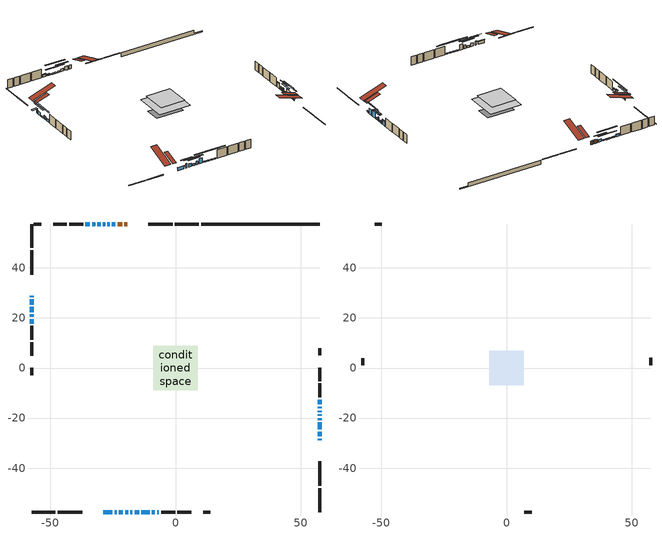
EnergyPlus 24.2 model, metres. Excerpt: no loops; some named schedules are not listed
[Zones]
conditioned space
 floor outside (Floor1 construction): -3.67,-3.67 -3.67,3.67 3.67,3.67 3.67,-3.67 z1.23
 floor adiabatic (AdiabaticFloorConstruction): -8.87,-8.87 -8.87,8.87 8.87,8.87 8.87,-8.87 z3.67
 floor foundation (Slab1 construction): -7.67,-4.14 -7.67,4.14 7.67,4.14 7.67,-4.14 z-1
 wall outside (RimJoist1 construction): 9.32,57.49 -0.24,57.49 / -57.49,-57.49 -47.93,-57.49 / -57.49,57.49 -57.49,47.93 / 57.49,-57.49 57.49,-47.93 z1.23:1.53
 wall outside (RimJoist2 construction): -1.17,57.49 -10.85,57.49 / -47.01,-57.49 -37.32,-57.49 / -57.49,47.01 -57.49,37.32 / 57.49,-47.01 57.49,-37.32 z1.23:1.53
 wall outside (AdiabaticWallConstruction 1): -19.27,57.49 -20.38,57.49 / -21.31,57.49 -23.13,57.49 z1.23:3.26
 wall outside (AdiabaticWallConstruction): 57.49,-28.9 57.49,-28.24 z1.23:2.09; -28.9,-57.49 -25.24,-57.49 z1.23:2.75; -57.49,28.9 -57.49,28.29 / 57.49,-19.14 57.49,-18.53 z1.23:3.57; 57.49,-27.31 57.49,-25.48 z1.23:4.33; 57.49,-24.55 57.49,-21.76 z1.23:4.48; 57.49,-20.83 57.49,-20.07 / -20.12,-57.49 -18.9,-57.49 / -34.19,57.49 -35.97,57.49 z1.23:2.4; 57.49,-17.6 57.49,-16.99 z1.23:2.12; 57.49,-16.06 57.49,-15.45 / -57.49,19.55 -57.49,17.72 z1.23:2.55; -24.06,57.49 -25.38,57.49 z1.23:2.65; -26.3,57.49 -27.22,57.49 z1.23:1.89; -57.49,27.36 -57.49,25.33 / -17.97,-57.49 -17.26,-57.49 z1.23:3.11; -24.31,-57.49 -23.5,-57.49 z1.23:3.67; -22.57,-57.49 -21.05,-57.49 z1.23:3.14; -16.33,-57.49 -14.55,-57.49 z1.23:4.2; -28.15,57.49 -28.97,57.49 / -57.49,24.4 -57.49,22.32 / -13.63,-57.49 -10.32,-57.49 / -9.39,-57.49 -8.27,-57.49 / -7.35,-57.49 -6.63,-57.49 / -29.89,57.49 -31.21,57.49 / -32.14,57.49 -33.26,57.49 z1.23:1.84; 57.49,-14.52 57.49,-12.64 z1.23:3.92; -57.49,21.39 -57.49,20.47 z1.23:3.06
 wall outside (Wall1 construction): -36.89,57.49 -42.44,57.49 / -5.71,-57.49 -0.16,-57.49 / -57.49,16.79 -57.49,11.25 / 57.49,-11.71 57.49,-6.17 z1.23:6.11
 wall outside (Wall2 construction): -43.37,57.49 -48.8,57.49 / 0.77,-57.49 6.2,-57.49 / -57.49,10.32 -57.49,4.88 / 57.49,-5.24 57.49,0.19 z1.23:6.11
 wall outside (Wall4 construction): -53.61,57.49 -56.56,57.49 / 11.01,-57.49 13.96,-57.49 / -57.49,0.07 -57.49,-2.88 / 57.49,5 57.49,7.96 z1.23:6.11
 wall foundation (FoundationWall1 construction): 10.25,57.49,-1 10.25,57.49,1.23 52.77,57.49,1.23 52.77,57.49,-0.59 57.49,57.49,-0.59 57.49,57.49,-1
 window (WindowConstruction): 57.49,-28.9 57.49,-28.24 z1.23:2.09
 window (WindowConstruction 8): -28.9,-57.49 -25.24,-57.49 z1.23:2.75
 window (WindowConstruction 22): -57.49,28.9 -57.49,28.29 z1.23:3.57
 window (WindowConstruction 9): 57.49,-27.31 57.49,-25.48 z1.23:4.33
 window (WindowConstruction 10): 57.49,-24.55 57.49,-21.76 z1.23:4.48
 window (WindowConstruction 11): 57.49,-20.83 57.49,-20.07 z1.23:2.4
 window (WindowConstruction 12): 57.49,-19.14 57.49,-18.53 z1.23:3.57
 window (WindowConstruction 13): 57.49,-17.6 57.49,-16.99 z1.23:2.12
 window (WindowConstruction 1): 57.49,-16.06 57.49,-15.45 z1.23:2.55
 window (WindowConstruction 14): -24.06,57.49 -25.38,57.49 z1.23:2.65
 window (WindowConstruction 15): -26.31,57.49 -27.22,57.49 z1.23:1.89
 window (WindowConstruction 16): -57.49,27.36 -57.49,25.33 z1.23:3.11
 window (WindowConstruction 17): -24.31,-57.49 -23.5,-57.49 z1.23:3.67
 window (WindowConstruction 18): -22.57,-57.49 -21.05,-57.49 z1.23:3.14
 window (WindowConstruction 19): -20.12,-57.49 -18.9,-57.49 z1.23:2.4
 window (WindowConstruction 20): -17.97,-57.49 -17.26,-57.49 z1.23:3.11
 window (WindowConstruction 21): -16.33,-57.49 -14.55,-57.49 z1.23:4.2
 window (WindowConstruction 23): -28.15,57.49 -28.96,57.49 z1.23:1.84
 window (WindowConstruction 2): 57.49,-14.52 57.49,-12.64 z1.23:3.92
 window (WindowConstruction 24): -57.49,24.4 -57.49,22.32 z1.23:1.84
 window (WindowConstruction 25): -13.63,-57.49 -10.32,-57.49 z1.23:1.84
 window (WindowConstruction 26): -9.39,-57.49 -8.27,-57.49 z1.23:1.84
 window (WindowConstruction 27): -7.34,-57.49 -6.63,-57.49 z1.23:1.84
 window (WindowConstruction 3): -29.89,57.49 -31.21,57.49 z1.23:1.84
 window (WindowConstruction 4): -32.14,57.49 -33.26,57.49 z1.23:1.84
 window (WindowConstruction 5): -34.19,57.49 -35.97,57.49 z1.23:2.4
 window (WindowConstruction 6): -57.49,21.39 -57.49,20.48 z1.23:3.06
 window (WindowConstruction 7): -57.49,19.55 -57.49,17.72 z1.23:2.55
 door (Door): -19.27,57.49 -20.38,57.49 z1.23:3.26
 door (Door 1): -21.31,57.49 -23.13,57.49 z1.23:3.26
 ceiling adiabatic (AdiabaticFloorConstruction): 8.87,-8.87 8.87,8.87 -8.87,8.87 -8.87,-8.87 z3.67
 roof outside (Roof2 construction): -18.34,57.49,6.11 -18.34,49.59,8.74 -16.26,49.59,8.74 -16.26,57.49,6.11; -29.83,-57.49,6.11 -29.83,-49.59,8.74 -31.91,-49.59,8.74 -31.91,-57.49,6.11; -57.49,29.83,6.11 -49.59,29.83,8.74 -49.59,31.91,8.74 -57.49,31.91,6.11; 57.49,-29.83,6.11 49.59,-29.83,8.74 49.59,-31.91,8.74 57.49,-31.91,6.11
attic - vented
 floor to conditioned space (Floor2 construction Reversed): -6.91,-6.91 -6.91,6.91 6.91,6.91 6.91,-6.91 z6.11
 wall outside (Wall3 construction): -49.73,57.49 -52.68,57.49 / 7.13,-57.49 10.08,-57.49 / -57.49,3.95 -57.49,1 / 57.49,1.12 57.49,4.07 z1.23:6.11
 roof outside (Roof1 construction): -15.33,57.49,6.11 -15.33,44.03,10.6 -11.78,44.03,10.6 -11.78,57.49,6.11; -32.84,-57.49,6.11 -32.84,-44.03,10.6 -36.39,-44.03,10.6 -36.39,-57.49,6.11; -57.49,32.84,6.11 -44.03,32.84,10.6 -44.03,36.39,10.6 -57.49,36.39,6.11; 57.49,-32.84,6.11 44.03,-32.84,10.6 44.03,-36.39,10.6 57.49,-36.39,6.11
shading: 57.49,-28.04 57.49,-29.1 57.9,-29.1 57.9,-28.04 z2.29; -25.04,-57.49 -29.1,-57.49 -29.1,-57.9 -25.04,-57.9 z2.96; -57.49,27.99 -57.49,29.2 -60.54,29.2 -60.54,27.99 z3.87; 57.49,-22.54 57.49,-30.25 57.9,-30.25 57.9,-22.54 z7.27; 57.49,-18.82 57.49,-27.49 57.9,-27.49 57.9,-18.82 z7.42; 57.49,-17.13 57.49,-23.77 57.9,-23.77 57.9,-17.13 z5.34; 57.49,-15.59 57.49,-22.08 57.9,-22.08 57.9,-15.59 z6.51; 57.49,-16.79 57.49,-17.8 57.9,-17.8 57.9,-16.79 z2.32; 57.49,-15.25 57.49,-16.26 57.9,-16.26 57.9,-15.25 z2.75; -28.32,57.49 -21.12,57.49 -21.12,57.9 -28.32,57.9 z5.59; -30.16,57.49 -23.36,57.49 -23.36,57.9 -30.16,57.9 z4.83; -57.49,22.39 -57.49,30.3 -57.9,30.3 -57.9,22.39 z6.05; -20.56,-57.49 -27.26,-57.49 -27.26,-57.9 -20.56,-57.9 z6.61; -18.11,-57.49 -25.51,-57.49 -25.51,-57.9 -18.11,-57.9 z6.08; -15.96,-57.49 -23.06,-57.49 -23.06,-57.9 -15.96,-57.9 z5.34; -14.32,-57.49 -20.91,-57.49 -20.91,-57.9 -14.32,-57.9 z6.05; -11.61,-57.49 -19.27,-57.49 -19.27,-57.9 -11.61,-57.9 z7.14; -34.43,57.49 -22.68,57.49 -22.68,57.9 -34.43,57.9 z7.31; 57.49,-12.44 57.49,-14.72 57.9,-14.72 57.9,-12.44 z4.12; -57.49,16.85 -57.49,29.87 -57.9,29.87 -57.9,16.85 z7.31; -4.85,-57.49 -19.1,-57.49 -19.1,-57.9 -4.85,-57.9 z7.31; -2.8,-57.49 -14.86,-57.49 -14.86,-57.9 -2.8,-57.9 z7.31; -1.16,-57.49 -12.82,-57.49 -12.82,-57.9 -1.16,-57.9 z7.31; -34.15,57.49 -26.95,57.49 -26.95,57.9 -34.15,57.9 z4.78; -33.46,57.49 -31.94,57.49 -31.94,57.9 -33.46,57.9 z2.04; -36.17,57.49 -33.99,57.49 -33.99,57.9 -36.17,57.9 z2.6; -57.49,20.27 -57.49,21.59 -57.9,21.59 -57.9,20.27 z3.26; -57.49,17.52 -57.49,19.75 -57.9,19.75 -57.9,17.52 z2.75
[Building]
Building 1: Terrain=Suburbs
[Site:Location]
Montreal Intl AP_QC: Latitude {deg}=45.47; Longitude {deg}=-73.74; Time Zone {hr}=-5; Elevation {m}=36; Keep Site Location Information=Yes
[Site:GroundTemperature:Shallow]
2.07863, -0.316383, -0.508184, 0.628371, 5.19101, 9.73239, 13.6695, 16.1636, 16.3755, 14.347, 10.5102, 6.10817
[Site:WaterMainsTemperature]
Calculation Method=Schedule; Temperature Schedule=mains temperature schedule
[Material] Roughness=Rough; Thermal Absorptance=0.9
Name | Thickness {m} | Conductivity {W/m-K} | Density {kg/m3} | Specific Heat {J/kg-K} | Solar Absorptance | Visible Absorptance
asphalt or fiberglass shingles | 0.00635 | 0.162714 | 1121.4 | 1465.45 | 0.4 | 0.4
ceiling loosefill ins | 0.254 | 0.0480833 | 16.02 | 1046.75 | 0.7 | 0.7
ceiling stud and cavity | 0.1397 | 0.0851257 | 65.682 | 1177.47 | 0.7 | 0.7
concrete 4.0 in. | 0.1016 | 1.803125 | 2242.8 | 837.4 | 0.7 | 0.7
concrete 8.0 in. | 0.2032 | 1.803125 | 2242.8 | 837.4 | 0.7 | 0.7
door material | 0.04445 | 0.188738 | 512.64 | 1214.23 | 0.7 | 0.7
door material 1 | 0.04445 | 0.053851 | 512.64 | 1214.23 | 0.7 | 0.7
exterior vertical ins | 0.041904 | 0.029427 | 32.04 | 1214.23 | 0.7 | 0.7
floor covering | 0.0127 | 0.0433444 | 54.468 | 1339.84 | 0.6 | 0.6
floor rigid ins; roof rigid ins | 0.103632 | 0.029427 | 32.04 | 1214.23 | 0.7 | 0.7
floor rigid ins 1; wall rigid ins 1 | 0.512978 | 0.029427 | 32.04 | 1214.23 | 0.7 | 0.7
floor stud and cavity | 0.1397 | 0.160538 | 92.3553 | 1139.71 | 0.7 | 0.7
floor stud and cavity 1 | 0.1397 | 1.75129 | 37.0049 | 1207.88 | 0.7 | 0.7
furniture material conditioned space 1 | 0.1524 | 0.115458 | 640.8 | 1214.23 | 0.6 | 0.6
gypsum board | 0.0127 | 0.160291 | 801 | 837.4 | 0.6 | 0.6
gypsum board 1 | 0.0127 | 0.160291 | 801 | 837.4 | 0.7 | 0.7
osb sheathing 0.5 in. | 0.0127 | 0.115458 | 512.64 | 1214.23 | 0.7 | 0.7
osb sheathing 0.75 in. | 0.01905 | 0.115458 | 512.64 | 1214.23 | 0.7 | 0.7
osb sheathing 2.0 in. | 0.0508 | 0.115458 | 512.64 | 1214.23 | 0.7 | 0.7
rim joist rigid ins; wall rigid ins | 0.051816 | 0.029427 | 32.04 | 1214.23 | 0.7 | 0.7
rim joist stud and cavity | 0.0508 | 0.0451784 | 125.044 | 1163.47 | 0.6 | 0.6
rim joist stud and cavity 1 | 0.0508 | 0.0327253 | 125.044 | 1163.47 | 0.6 | 0.6
roof stud and cavity | 0.2032 | 0.0977317 | 78.34581 | 1123.46 | 0.7 | 0.7
wall stud and cavity | 0.1397 | 0.117539 | 139.0536 | 1170.24 | 0.7 | 0.7
wall stud and cavity 1 | 0.1397 | 0.120393 | 139.0536 | 1170.24 | 0.7 | 0.7
wall stud and cavity 2 | 0.0889 | 6.9971 | 50.32683 | 1063.81 | 0.6 | 0.6
wall stud and cavity 3 | 0.1397 | 0.171016 | 139.0536 | 1170.24 | 0.7 | 0.7
wall stud and cavity 4 | 0.0889 | 0.380278 | 52.3479 | 1209.89 | 0.7 | 0.7
wall stud and cavity 5 | 0.0889 | 0.391764 | 83.0341 | 1211.67 | 0.7 | 0.7
wood siding | 0.0254 | 0.102417 | 544.68 | 1172.36 | 0.4 | 0.4
wood siding 1 | 0.00254 | 0.102417 | 544.68 | 1172.36 | 0.4 | 0.4
wood siding 2; wood siding 3; wood siding 4 | 0.0254 | 0.102417 | 544.68 | 1172.36 | 0.7 | 0.7
[WindowMaterial:SimpleGlazingSystem]
Name | U-Factor {W/m2-K} | Solar Heat Gain Coefficient
WindowMaterial | 2.975272 | 0.61
WindowMaterial 1 | 2.96562 | 0.62
WindowMaterial 10 | 2.86625 | 0.69
WindowMaterial 11 | 2.96732 | 0.55
WindowMaterial 12 | 2.95256 | 0.64
WindowMaterial 13 | 2.99742 | 0.5
WindowMaterial 14 | 2.9236 | 0.62
WindowMaterial 15 | 2.88272 | 0.7
WindowMaterial 16 | 2.9236 | 0.67
WindowMaterial 17 | 2.95256 | 0.58
WindowMaterial 18 | 2.9378 | 0.6
WindowMaterial 19 | 2.95937 | 0.57
WindowMaterial 2 | 2.88499 | 0.67
WindowMaterial 20 | 2.88386 | 0.67
WindowMaterial 21 | 3.90022 | 0.68
WindowMaterial 22 | 3.000823 | 0.5
WindowMaterial 23 | 2.97414 | 0.55
WindowMaterial 24 | 2.97868 | 0.54
WindowMaterial 25 | 3.006501 | 0.48
WindowMaterial 3 | 2.983789 | 0.53
WindowMaterial 4 | 2.989467 | 0.52
WindowMaterial 5 | 2.921331 | 0.62
WindowMaterial 6 | 2.992306 | 0.6
WindowMaterial 7 | 2.91338 | 0.63
WindowMaterial 8 | 2.927009 | 0.66
WindowMaterial 9 | 3.94451 | 0.7
[Construction]
AdiabaticFloorConstruction: floor stud and cavity 1, floor rigid ins 1, osb sheathing 0.75 in., floor covering
AdiabaticWallConstruction: wood siding 3, wall rigid ins 1, wall stud and cavity 4, gypsum board
AdiabaticWallConstruction 1: wood siding 4, wall rigid ins 1, wall stud and cavity 4, gypsum board
Door: door material
Door 1: door material 1
Floor1 construction: floor stud and cavity, floor rigid ins, osb sheathing 0.75 in., floor covering
Floor2 construction Reversed: gypsum board, ceiling stud and cavity, ceiling loosefill ins
FoundationWall1 construction: concrete 8.0 in., gypsum board 1
furniture construction conditioned space 1: furniture material conditioned space 1
PartitionWallConstruction: gypsum board, wall stud and cavity 5, gypsum board
RimJoist1 construction: wood siding 2, osb sheathing 2.0 in., rim joist stud and cavity
RimJoist2 construction: wood siding 2, rim joist rigid ins, osb sheathing 2.0 in., rim joist stud and cavity 1
Roof1 construction: asphalt or fiberglass shingles
Roof2 construction: asphalt or fiberglass shingles, roof rigid ins, osb sheathing 0.75 in., roof stud and cavity, gypsum board
Slab1 construction: concrete 4.0 in.
Wall1 construction: wood siding, wall rigid ins, osb sheathing 0.5 in., wall stud and cavity, gypsum board
Wall2 construction: wood siding, wall rigid ins, osb sheathing 0.5 in., wall stud and cavity 1, gypsum board
Wall3 construction: wood siding 1, wall stud and cavity 2
Wall4 construction: wood siding, wall rigid ins, osb sheathing 0.5 in., wall stud and cavity 3, gypsum board
WindowConstruction: WindowMaterial
WindowConstruction 1: WindowMaterial 1
WindowConstruction 10: WindowMaterial 10
WindowConstruction 11: WindowMaterial 11
WindowConstruction 12: WindowMaterial 12
WindowConstruction 13: WindowMaterial 13
WindowConstruction 14: WindowMaterial 14
WindowConstruction 15; WindowConstruction 26; WindowConstruction 4: WindowMaterial 4
WindowConstruction 16: WindowMaterial 15
WindowConstruction 17: WindowMaterial 16
WindowConstruction 18: WindowMaterial 17
WindowConstruction 19: WindowMaterial 18
WindowConstruction 2: WindowMaterial 2
WindowConstruction 20: WindowMaterial 19
WindowConstruction 21: WindowMaterial 20
WindowConstruction 22: WindowMaterial 21
WindowConstruction 23: WindowMaterial 22
WindowConstruction 24: WindowMaterial 23
WindowConstruction 25: WindowMaterial 24
WindowConstruction 27: WindowMaterial 25
WindowConstruction 3: WindowMaterial 3
WindowConstruction 5: WindowMaterial 5
WindowConstruction 6: WindowMaterial 6
WindowConstruction 7: WindowMaterial 7
WindowConstruction 8: WindowMaterial 8
WindowConstruction 9: WindowMaterial 9
[Zone] Multiplier=1; Part of Total Floor Area=Yes
Name | Volume {m3}
attic - vented | 139.331
conditioned space | 1295.5
[Space]
Name | Zone | Volume {m3}
attic - vented 1 | attic - vented | 139.331
conditioned space 1 | conditioned space | 1295.5
[ZoneInfiltration:EffectiveLeakageArea]
infil attic - vented 1: Zone or Space=attic - vented 1; Schedule=Always On Discrete; Effective Air Leakage Area {cm2}=7647.6; Stack Coefficient=0.000651297; Wind Coefficient=1.72429e-05
[ZoneMixing]
whole house fan mix: Zone or Space=attic - vented; Schedule=Always On Continuous; Design Flow Rate Calculation Method=Flow/Zone; Design Flow Rate {m3/s}=0; Source Zone or Space=conditioned space
[SurfaceProperty:ExposedFoundationPerimeter]
Slab1: Exposed Perimeter Calculation Method=TotalExposedPerimeter; Total Exposed Perimeter {m}=47.245
[InternalMass] Zone or ZoneList=conditioned space; Space or SpaceList=conditioned space 1
Name | Construction | Surface Area {m2}
furniture mass conditioned space 1 | furniture construction conditioned space 1 | 198.352
partition wall mass | PartitionWallConstruction | 495.88
[Lights]
interior lighting: Zone or ZoneList or Space or SpaceList=conditioned space 1; Schedule=interior lighting schedule; Design Level Calculation Method=LightingLevel; Lighting Level {W}=343.2; Return Air Fraction=0; Fraction Radiant=0.6; Fraction Visible=0.2; Fraction Replaceable=1
[People]
occupants: Zone or ZoneList or Space or SpaceList=conditioned space 1; Number of People Schedule=occupants schedule; Number of People Calculation Method=People; Number of People=3; Fraction Radiant=0.314171; Sensible Heat Fraction=0.56303; Activity Level Schedule=occupants activity schedule; Carbon Dioxide Generation Rate {m3/s-W}=0; Enable ASHRAE 55 Comfort Warnings=No; Mean Radiant Temperature Calculation Type=EnclosureAveraged
[ElectricEquipment] Zone or ZoneList or Space or SpaceList=conditioned space 1; Design Level Calculation Method=EquipmentLevel
Name | Schedule | Design Level {W} | Fraction Latent | Fraction Radiant | Fraction Lost
clothes dryer | clothes dryer schedule | 140.772 | 0.015 | 0.081 | 0.85
clothes washer | clothes washer schedule | 32.1985 | 0.03 | 0.162 | 0.7
cooking range | cooking range schedule | 215.147 | 0.08 | 0.432 | 0.2
dishwasher | dishwasher schedule | 66.8632 | 0.3 | 0.18 | 0.4
fridge | fridge schedule | 72.9452 | 0 | 0.6 | 0
mech vent bath fan 0 | mech vent bath fan 0 schedule | 50.2 | 0 | 0 | 1
mech vent bath fan 1 | mech vent bath fan 1 schedule | 50.2 | 0 | 0 | 1
mech vent bath fan 2 | mech vent bath fan 2 schedule | 50.2 | 0 | 0 | 1
mech vent house fan | mech vent house fan schedule | 0.95 | 0 | 0 | 1
mech vent house fan cfis | mech vent house fan cfis schedule | 0 | 0 | 0 | 0
mech vent range fan 0 | mech vent range fan 0 schedule | 57 | 0 | 0 | 1
misc plug loads | misc plug loads schedule | 494.7 | 0.045 | 0.513 | 0.1
whole house fan | Always On Discrete | 0 | 0 | 0 | 1
[OtherEquipment] Zone or ZoneList or Space or SpaceList=conditioned space 1; Design Level Calculation Method=EquipmentLevel
Name | Fuel Type | Schedule | Design Level {W} | Fraction Latent | Fraction Radiant | Fraction Lost
clothes dryer 1 | Electricity | clothes dryer schedule | 0 | 0.015 | 0.081 | 0.85
cooking range 1 | Electricity | cooking range schedule | 0 | 0.08 | 0.432 | 0.2
general water use latent | None | general water use schedule | 62.594 | 1 | 0 | 0
general water use sensible | None | general water use schedule | -61.6891 | 0 | 0.6 | 0
mech vent house fan latent load | None | Always On Discrete | 0 | 1 | 0 | 0
mech vent house fan sensible load | None | Always On Discrete | 0 | 0 | 0 | 0
water heater energy adjustment1; water heater energy adjustment2 | Electricity | Always On Discrete | 0.01 | 0 | 0 | 1
[ZoneInfiltration:DesignFlowRate] Zone or ZoneList or Space or SpaceList=conditioned space 1; Schedule=Always On Discrete; Design Flow Rate Calculation Method=Flow/Zone; Design Flow Rate {m3/s}=0
infil flow; natural vent flow; whole house fan flow
[Foundation:Kiva]
Foundation Kiva 1: Initial Indoor Air Temperature {C}=18; Wall Height Above Grade {m}=1.23002; Wall Depth Below Slab {m}=0.2032; Custom Block Material Name 1=exterior vertical ins; Custom Block Depth 1 {m}=2.23001; Custom Block X Position 1 {m}=0.2159; Custom Block Z Position 1 {m}=0
[Foundation:Kiva:Settings]
Soil Conductivity {W/m-K}=0.849921; Soil Density {kg/m3}=1842.3; Soil Specific Heat {J/kg-K}=418.7; Ground Solar Absorptivity=0.9; Ground Thermal Absorptivity=0.9; Ground Surface Roughness {m}=0.03; Far-Field Width {m}=40; Deep-Ground Boundary Condition=ZeroFlux; Deep-Ground Depth {m}=40; Minimum Cell Dimension {m}=0.2; Maximum Cell Growth Coefficient=3; Simulation Timestep=Timestep
[Exterior:Lights]
exterior lighting: Schedule=exterior lighting schedule; Design Level {W}=75.6
[Schedule:Constant]
Name | Hourly Value
Always On Continuous; mech vent house fan schedule; mech vent house fan cfis schedule; Always On Discrete | 1
occupants activity schedule | 117.228
fridge schedule | 0
[Schedule:Week:Daily]
interior lighting schedule Week Rule - Jan1-Jan27: interior lighting schedule day, interior lighting schedule day, interior lighting schedule day, interior lighting schedule day, interior lighting schedule day, interior lighting schedule day, interior lighting schedule day, interior lighting schedule default day, interior lighting schedule default day, interior lighting schedule default day, interior lighting schedule default day, interior lighting schedule default day
interior lighting schedule Week Rule - Jan28-Feb3: interior lighting schedule day, interior lighting schedule day, interior lighting schedule day, interior lighting schedule day, interior lighting schedule day 1, interior lighting schedule day 1, interior lighting schedule day 1, interior lighting schedule default day, interior lighting schedule default day, interior lighting schedule default day, interior lighting schedule default day, interior lighting schedule default day
interior lighting schedule Week Rule - Feb4-Feb24: interior lighting schedule day 1, interior lighting schedule day 1, interior lighting schedule day 1, interior lighting schedule day 1, interior lighting schedule day 1, interior lighting schedule day 1, interior lighting schedule day 1, interior lighting schedule default day, interior lighting schedule default day, interior lighting schedule default day, interior lighting schedule default day, interior lighting schedule default day
interior lighting schedule Week Rule - Feb25-Mar3: interior lighting schedule day 1, interior lighting schedule day 1, interior lighting schedule day 1, interior lighting schedule day 1, interior lighting schedule day 2, interior lighting schedule day 2, interior lighting schedule day 2, interior lighting schedule default day, interior lighting schedule default day, interior lighting schedule default day, interior lighting schedule default day, interior lighting schedule default day
interior lighting schedule Week Rule - Mar4-Mar31: interior lighting schedule day 2, interior lighting schedule day 2, interior lighting schedule day 2, interior lighting schedule day 2, interior lighting schedule day 2, interior lighting schedule day 2, interior lighting schedule day 2, interior lighting schedule default day, interior lighting schedule default day, interior lighting schedule default day, interior lighting schedule default day, interior lighting schedule default day
interior lighting schedule Week Rule - Apr1-Apr28: interior lighting schedule day 3, interior lighting schedule day 3, interior lighting schedule day 3, interior lighting schedule day 3, interior lighting schedule day 3, interior lighting schedule day 3, interior lighting schedule day 3, interior lighting schedule default day, interior lighting schedule default day, interior lighting schedule default day, interior lighting schedule default day, interior lighting schedule default day
interior lighting schedule Week Rule - Apr29-May5: interior lighting schedule day 3, interior lighting schedule day 3, interior lighting schedule day 4, interior lighting schedule day 4, interior lighting schedule day 4, interior lighting schedule day 4, interior lighting schedule day 4, interior lighting schedule default day, interior lighting schedule default day, interior lighting schedule default day, interior lighting schedule default day, interior lighting schedule default day
interior lighting schedule Week Rule - May6-May26: interior lighting schedule day 4, interior lighting schedule day 4, interior lighting schedule day 4, interior lighting schedule day 4, interior lighting schedule day 4, interior lighting schedule day 4, interior lighting schedule day 4, interior lighting schedule default day, interior lighting schedule default day, interior lighting schedule default day, interior lighting schedule default day, interior lighting schedule default day
interior lighting schedule Week Rule - May27-Jun2: interior lighting schedule day 4, interior lighting schedule day 4, interior lighting schedule day 4, interior lighting schedule day 4, interior lighting schedule day 4, interior lighting schedule day 5, interior lighting schedule day 5, interior lighting schedule default day, interior lighting schedule default day, interior lighting schedule default day, interior lighting schedule default day, interior lighting schedule default day
interior lighting schedule Week Rule - Jun3-Jun30: interior lighting schedule day 5, interior lighting schedule day 5, interior lighting schedule day 5, interior lighting schedule day 5, interior lighting schedule day 5, interior lighting schedule day 5, interior lighting schedule day 5, interior lighting schedule default day, interior lighting schedule default day, interior lighting schedule default day, interior lighting schedule default day, interior lighting schedule default day
interior lighting schedule Week Rule - Jul1-Jul28: interior lighting schedule day 6, interior lighting schedule day 6, interior lighting schedule day 6, interior lighting schedule day 6, interior lighting schedule day 6, interior lighting schedule day 6, interior lighting schedule day 6, interior lighting schedule default day, interior lighting schedule default day, interior lighting schedule default day, interior lighting schedule default day, interior lighting schedule default day
interior lighting schedule Week Rule - Jul29-Aug4: interior lighting schedule day 6, interior lighting schedule day 6, interior lighting schedule day 6, interior lighting schedule day 7, interior lighting schedule day 7, interior lighting schedule day 7, interior lighting schedule day 7, interior lighting schedule default day, interior lighting schedule default day, interior lighting schedule default day, interior lighting schedule default day, interior lighting schedule default day
interior lighting schedule Week Rule - Aug5-Aug25: interior lighting schedule day 7, interior lighting schedule day 7, interior lighting schedule day 7, interior lighting schedule day 7, interior lighting schedule day 7, interior lighting schedule day 7, interior lighting schedule day 7, interior lighting schedule default day, interior lighting schedule default day, interior lighting schedule default day, interior lighting schedule default day, interior lighting schedule default day
interior lighting schedule Week Rule - Aug26-Sep1: interior lighting schedule day 7, interior lighting schedule day 7, interior lighting schedule day 7, interior lighting schedule day 7, interior lighting schedule day 7, interior lighting schedule day 7, interior lighting schedule day 8, interior lighting schedule default day, interior lighting schedule default day, interior lighting schedule default day, interior lighting schedule default day, interior lighting schedule default day
interior lighting schedule Week Rule - Sep2-Sep29: interior lighting schedule day 8, interior lighting schedule day 8, interior lighting schedule day 8, interior lighting schedule day 8, interior lighting schedule day 8, interior lighting schedule day 8, interior lighting schedule day 8, interior lighting schedule default day, interior lighting schedule default day, interior lighting schedule default day, interior lighting schedule default day, interior lighting schedule default day
interior lighting schedule Week Rule - Sep30-Oct6: interior lighting schedule day 8, interior lighting schedule day 9, interior lighting schedule day 9, interior lighting schedule day 9, interior lighting schedule day 9, interior lighting schedule day 9, interior lighting schedule day 9, interior lighting schedule default day, interior lighting schedule default day, interior lighting schedule default day, interior lighting schedule default day, interior lighting schedule default day
interior lighting schedule Week Rule - Oct7-Oct27: interior lighting schedule day 9, interior lighting schedule day 9, interior lighting schedule day 9, interior lighting schedule day 9, interior lighting schedule day 9, interior lighting schedule day 9, interior lighting schedule day 9, interior lighting schedule default day, interior lighting schedule default day, interior lighting schedule default day, interior lighting schedule default day, interior lighting schedule default day
interior lighting schedule Week Rule - Oct28-Nov3: interior lighting schedule day 9, interior lighting schedule day 9, interior lighting schedule day 9, interior lighting schedule day 9, interior lighting schedule day 10, interior lighting schedule day 10, interior lighting schedule day 10, interior lighting schedule default day, interior lighting schedule default day, interior lighting schedule default day, interior lighting schedule default day, interior lighting schedule default day
interior lighting schedule Week Rule - Nov4-Nov24: interior lighting schedule day 10, interior lighting schedule day 10, interior lighting schedule day 10, interior lighting schedule day 10, interior lighting schedule day 10, interior lighting schedule day 10, interior lighting schedule day 10, interior lighting schedule default day, interior lighting schedule default day, interior lighting schedule default day, interior lighting schedule default day, interior lighting schedule default day
interior lighting schedule Week Rule - Nov25-Dec1: interior lighting schedule day 10, interior lighting schedule day 10, interior lighting schedule day 10, interior lighting schedule day 10, interior lighting schedule day 10, interior lighting schedule day 10, interior lighting schedule day 11, interior lighting schedule default day, interior lighting schedule default day, interior lighting schedule default day, interior lighting schedule default day, interior lighting schedule default day
interior lighting schedule Week Rule - Dec2-Dec31: interior lighting schedule day 11, interior lighting schedule day 11, interior lighting schedule day 11, interior lighting schedule day 11, interior lighting schedule day 11, interior lighting schedule day 11, interior lighting schedule day 11, interior lighting schedule default day, interior lighting schedule default day, interior lighting schedule default day, interior lighting schedule default day, interior lighting schedule default day
occupants schedule Week Rule - Jan1-Dec31: occupants schedule day, occupants schedule day, occupants schedule day, occupants schedule day, occupants schedule day, occupants schedule day, occupants schedule day, occupants schedule default day, occupants schedule default day, occupants schedule default day, occupants schedule default day, occupants schedule default day
clothes dryer schedule Week Rule - Jan1-Dec31: clothes dryer schedule day, clothes dryer schedule day, clothes dryer schedule day, clothes dryer schedule day, clothes dryer schedule day, clothes dryer schedule day, clothes dryer schedule day, clothes dryer schedule default day, clothes dryer schedule default day, clothes dryer schedule default day, clothes dryer schedule default day, clothes dryer schedule default day
clothes washer schedule Week Rule - Jan1-Dec31: clothes washer schedule day, clothes washer schedule day, clothes washer schedule day, clothes washer schedule day, clothes washer schedule day, clothes washer schedule day, clothes washer schedule day, clothes washer schedule default day, clothes washer schedule default day, clothes washer schedule default day, clothes washer schedule default day, clothes washer schedule default day
cooking range schedule Week Rule - Jan1-Dec31: cooking range schedule day, cooking range schedule day, cooking range schedule day, cooking range schedule day, cooking range schedule day, cooking range schedule day, cooking range schedule day, cooking range schedule default day, cooking range schedule default day, cooking range schedule default day, cooking range schedule default day, cooking range schedule default day
dishwasher schedule Week Rule - Jan1-Dec31: dishwasher schedule day, dishwasher schedule day, dishwasher schedule day, dishwasher schedule day, dishwasher schedule day, dishwasher schedule day, dishwasher schedule day, dishwasher schedule default day, dishwasher schedule default day, dishwasher schedule default day, dishwasher schedule default day, dishwasher schedule default day
mech vent bath fan 0 schedule Week Rule - Jan1-Dec31: mech vent bath fan 0 schedule day, mech vent bath fan 0 schedule day, mech vent bath fan 0 schedule day, mech vent bath fan 0 schedule day, mech vent bath fan 0 schedule day, mech vent bath fan 0 schedule day, mech vent bath fan 0 schedule day, mech vent bath fan 0 schedule default day, mech vent bath fan 0 schedule default day, mech vent bath fan 0 schedule default day, mech vent bath fan 0 schedule default day, mech vent bath fan 0 schedule default day
mech vent bath fan 1 schedule Week Rule - Jan1-Dec31: mech vent bath fan 1 schedule day, mech vent bath fan 1 schedule day, mech vent bath fan 1 schedule day, mech vent bath fan 1 schedule day, mech vent bath fan 1 schedule day, mech vent bath fan 1 schedule day, mech vent bath fan 1 schedule day, mech vent bath fan 1 schedule default day, mech vent bath fan 1 schedule default day, mech vent bath fan 1 schedule default day, mech vent bath fan 1 schedule default day, mech vent bath fan 1 schedule default day
[Schedule:Year]
interior lighting schedule: interior lighting schedule Week Rule - Jan1-Jan27, 1, 1, 1, 27, interior lighting schedule Week Rule - Jan28-Feb3, 1, 28, 2, 3, interior lighting schedule Week Rule - Feb4-Feb24, 2, 4, 2, 24, interior lighting schedule Week Rule - Feb25-Mar3, 2, 25, 3, 3, interior lighting schedule Week Rule - Mar4-Mar31, 3, 4, 3, 31, interior lighting schedule Week Rule - Apr1-Apr28, 4, 1, 4, 28, interior lighting schedule Week Rule - Apr29-May5, 4, 29, 5, 5, interior lighting schedule Week Rule - May6-May26, 5, 6, 5, 26, interior lighting schedule Week Rule - May27-Jun2, 5, 27, 6, 2, interior lighting schedule Week Rule - Jun3-Jun30, 6, 3, 6, 30, interior lighting schedule Week Rule - Jul1-Jul28, 7, 1, 7, 28, interior lighting schedule Week Rule - Jul29-Aug4, 7, 29, 8, 4, interior lighting schedule Week Rule - Aug5-Aug25, 8, 5, 8, 25, interior lighting schedule Week Rule - Aug26-Sep1, 8, 26, 9, 1, interior lighting schedule Week Rule - Sep2-Sep29, 9, 2, 9, 29, interior lighting schedule Week Rule - Sep30-Oct6, 9, 30, 10, 6, interior lighting schedule Week Rule - Oct7-Oct27, 10, 7, 10, 27, interior lighting schedule Week Rule - Oct28-Nov3, 10, 28, 11, 3, interior lighting schedule Week Rule - Nov4-Nov24, 11, 4, 11, 24, interior lighting schedule Week Rule - Nov25-Dec1, 11, 25, 12, 1, interior lighting schedule Week Rule - Dec2-Dec31, 12, 2, 12, 31
occupants schedule: occupants schedule Week Rule - Jan1-Dec31, 1, 1, 12, 31
clothes dryer schedule: clothes dryer schedule Week Rule - Jan1-Dec31, 1, 1, 12, 31
clothes washer schedule: clothes washer schedule Week Rule - Jan1-Dec31, 1, 1, 12, 31
cooking range schedule: cooking range schedule Week Rule - Jan1-Dec31, 1, 1, 12, 31
dishwasher schedule: dishwasher schedule Week Rule - Jan1-Dec31, 1, 1, 12, 31
mech vent bath fan 0 schedule: mech vent bath fan 0 schedule Week Rule - Jan1-Dec31, 1, 1, 12, 31
mech vent bath fan 1 schedule: mech vent bath fan 1 schedule Week Rule - Jan1-Dec31, 1, 1, 12, 31
mech vent bath fan 2 schedule: mech vent bath fan 2 schedule Week Rule - Jan1-Dec31, 1, 1, 12, 31
mech vent range fan 0 schedule: mech vent range fan 0 schedule Week Rule - Jan1-Dec31, 1, 1, 12, 31
misc plug loads schedule: misc plug loads schedule Week Rule - Jan1-Dec31, 1, 1, 12, 31
general water use schedule: general water use schedule Week Rule - Jan1-Dec31, 1, 1, 12, 31
exterior lighting schedule: exterior lighting schedule Week Rule - Jan1-Jan27, 1, 1, 1, 27, exterior lighting schedule Week Rule - Jan28-Feb3, 1, 28, 2, 3, exterior lighting schedule Week Rule - Feb4-Feb24, 2, 4, 2, 24, exterior lighting schedule Week Rule - Feb25-Mar3, 2, 25, 3, 3, exterior lighting schedule Week Rule - Mar4-Mar31, 3, 4, 3, 31, exterior lighting schedule Week Rule - Apr1-Apr28, 4, 1, 4, 28, exterior lighting schedule Week Rule - Apr29-May5, 4, 29, 5, 5, exterior lighting schedule Week Rule - May6-May26, 5, 6, 5, 26, exterior lighting schedule Week Rule - May27-Jun2, 5, 27, 6, 2, exterior lighting schedule Week Rule - Jun3-Jun30, 6, 3, 6, 30, exterior lighting schedule Week Rule - Jul1-Jul28, 7, 1, 7, 28, exterior lighting schedule Week Rule - Jul29-Aug4, 7, 29, 8, 4, exterior lighting schedule Week Rule - Aug5-Aug25, 8, 5, 8, 25, exterior lighting schedule Week Rule - Aug26-Sep1, 8, 26, 9, 1, exterior lighting schedule Week Rule - Sep2-Sep29, 9, 2, 9, 29, exterior lighting schedule Week Rule - Sep30-Oct6, 9, 30, 10, 6, exterior lighting schedule Week Rule - Oct7-Oct27, 10, 7, 10, 27, exterior lighting schedule Week Rule - Oct28-Nov3, 10, 28, 11, 3, exterior lighting schedule Week Rule - Nov4-Nov24, 11, 4, 11, 24, exterior lighting schedule Week Rule - Nov25-Dec1, 11, 25, 12, 1, exterior lighting schedule Week Rule - Dec2-Dec31, 12, 2, 12, 31
[Schedule:Compact]
mains temperature schedule: Through: 01/01, For: AllDays, Until: 24:00, 6.56833, Through: 01/02, For: AllDays, Until: 24:00, 6.48722, Through: 01/03, For: AllDays, Until: 24:00, 6.40722, Through: 01/04, For: AllDays, Until: 24:00, 6.32889, Through: 01/05, For: AllDays, Until: 24:00, 6.25167, Through: 01/06, For: AllDays, Until: 24:00, 6.17611, Through: 01/07, For: AllDays, Until: 24:00, 6.10222, Through: 01/08, For: AllDays, Until: 24:00, 6.02944, Through: 01/09, For: AllDays, Until: 24:00, 5.95833, Through: 01/10, For: AllDays, Until: 24:00, 5.88889, Through: 01/11, For: AllDays, Until: 24:00, 5.82056, Through: 01/12, For: AllDays, Until: 24:00, 5.75444, Through: 01/13, For: AllDays, Until: 24:00, 5.68944, Through: 01/14, For: AllDays, Until: 24:00, 5.62611, Through: 01/15, For: AllDays, Until: 24:00, 5.56444, Through: 01/16, For: AllDays, Until: 24:00, 5.50444, Through: 01/17, For: AllDays, Until: 24:00, 5.44611, Through: 01/18, For: AllDays, Until: 24:00, 5.38944, Through: 01/19, For: AllDays, Until: 24:00, 5.33389, Through: 01/20, For: AllDays, Until: 24:00, 5.28111, Through: 01/21, For: AllDays, Until: 24:00, 5.22944, Through: 01/22, For: AllDays, Until: 24:00, 5.17944, Through: 01/23, For: AllDays, Until: 24:00, 5.13111, Through: 01/24, For: AllDays, Until: 24:00, 5.085, Through: 01/25, For: AllDays, Until: 24:00, 5.04056, Through: 01/26, For: AllDays, Until: 24:00, 4.99778, Through: 01/27, For: AllDays, Until: 24:00, 4.95667, Through: 01/28, For: AllDays, Until: 24:00, 4.91778, Through: 01/29, For: AllDays, Until: 24:00, 4.88056, Through: 01/30, For: AllDays, Until: 24:00, 4.845, Through: 01/31, For: AllDays, Until: 24:00, 4.81167, Through: 02/01, For: AllDays, Until: 24:00, 4.77944, Through: 02/02, For: AllDays, Until: 24:00, 4.75, Through: 02/03, For: AllDays, Until: 24:00, 4.72167, Through: 02/04, For: AllDays, Until: 24:00, 4.69611, Through: 02/05, For: AllDays, Until: 24:00, 4.67167, Through: 02/06, For: AllDays, Until: 24:00, 4.64944, Through: 02/07, For: AllDays, Until: 24:00, 4.62889, Through: 02/08, For: AllDays, Until: 24:00, 4.61056, Through: 02/09, For: AllDays, Until: 24:00, 4.59389, Through: 02/10, For: AllDays, Until: 24:00, 4.57944, Through: 02/11, For: AllDays, Until: 24:00, 4.56667, Through: 02/12, For: AllDays, Until: 24:00, 4.55611, Through: 02/13, For: AllDays, Until: 24:00, 4.54722, Through: 02/14, For: AllDays, Until: 24:00, 4.54056, Through: 02/15, For: AllDays, Until: 24:00, 4.53556, Through: 02/16, For: AllDays, Until: 24:00, 4.53278, Through: 02/17, For: AllDays, Until: 24:00, 4.53167, Through: 02/18, For: AllDays, Until: 24:00, 4.53278, Through: 02/19, For: AllDays, Until: 24:00, 4.53556, Through: 02/20, For: AllDays, Until: 24:00, 4.54056, Through: 02/21, For: AllDays, Until: 24:00, 4.54722, Through: 02/22, For: AllDays, Until: 24:00, 4.55611, Through: 02/23, For: AllDays, Until: 24:00, 4.56667, Through: 02/24, For: AllDays, Until: 24:00, 4.57944, Through: 02/25, For: AllDays, Until: 24:00, 4.59389, Through: 02/26, For: AllDays, Until: 24:00, 4.61056, Through: 02/27, For: AllDays, Until: 24:00, 4.62889, Through: 02/28, For: AllDays, Until: 24:00, 4.64889, Through: 03/01, For: AllDays, Until: 24:00, 4.67111, Through: 03/02, For: AllDays, Until: 24:00, 4.69556, Through: 03/03, For: AllDays, Until: 24:00, 4.72167, Through: 03/04, For: AllDays, Until: 24:00, 4.74944, Through: 03/05, For: AllDays, Until: 24:00, 4.77944, Through: 03/06, For: AllDays, Until: 24:00, 4.81111, Through: 03/07, For: AllDays, Until: 24:00, 4.84444, Through: 03/08, For: AllDays, Until: 24:00, 4.88, Through: 03/09, For: AllDays, Until: 24:00, 4.91722, Through: 03/10, For: AllDays, Until: 24:00, 4.95611, Through: 03/11, For: AllDays, Until: 24:00, 4.99722, Through: 03/12, For: AllDays, Until: 24:00, 5.04, Through: 03/13, For: AllDays, Until: 24:00, 5.08444, Through: 03/14, For: AllDays, Until: 24:00, 5.13056, Through: 03/15, For: AllDays, Until: 24:00, 5.17889, Through: 03/16, For: AllDays, Until: 24:00, 5.22833, Through: 03/17, For: AllDays, Until: 24:00, 5.28, Through: 03/18, For: AllDays, Until: 24:00, 5.33333, Through: 03/19, For: AllDays, Until: 24:00, 5.38833, Through: 03/20, For: AllDays, Until: 24:00, 5.445, Through: 03/21, For: AllDays, Until: 24:00, 5.50333, Through: 03/22, For: AllDays, Until: 24:00, 5.56333, Through: 03/23, For: AllDays, Until: 24:00, 5.625, Through: 03/24, For: AllDays, Until: 24:00, 5.68833, Through: 03/25, For: AllDays, Until: 24:00, 5.75333, Through: 03/26, For: AllDays, Until: 24:00, 5.81944, Through: 03/27, For: AllDays, Until: 24:00, 5.88778, Through: 03/28, For: AllDays, Until: 24:00, 5.95722, Through: 03/29, For: AllDays, Until: 24:00, 6.02833, Through: 03/30, For: AllDays, Until: 24:00, 6.10111, Through: 03/31, For: AllDays, Until: 24:00, 6.175, Through: 04/01, For: AllDays, Until: 24:00, 6.25056, Through: 04/02, For: AllDays, Until: 24:00, 6.32778, Through: 04/03, For: AllDays, Until: 24:00, 6.40611, Through: 04/04, For: AllDays, Until: 24:00, 6.48556, Through: 04/05, For: AllDays, Until: 24:00, 6.56722, Through: 04/06, For: AllDays, Until: 24:00, 6.64944, Through: 04/07, For: AllDays, Until: 24:00, 6.73333, Through: 04/08, For: AllDays, Until: 24:00, 6.81833, Through: 04/09, For: AllDays, Until: 24:00, 6.905, Through: 04/10, For: AllDays, Until: 24:00, 6.99278, Through: 04/11, For: AllDays, Until: 24:00, 7.08111, Through: 04/12, For: AllDays, Until: 24:00, 7.17167, Through: 04/13, For: AllDays, Until: 24:00, 7.26278, Through: 04/14, For: AllDays, Until: 24:00, 7.355, Through: 04/15, For: AllDays, Until: 24:00, 7.44833, Through: 04/16, For: AllDays, Until: 24:00, 7.54278, Through: 04/17, For: AllDays, Until: 24:00, 7.63889, Through: 04/18, For: AllDays, Until: 24:00, 7.735, Through: 04/19, For: AllDays, Until: 24:00, 7.83278, Through: 04/20, For: AllDays, Until: 24:00, 7.93167, Through: 04/21, For: AllDays, Until: 24:00, 8.03111, Through: 04/22, For: AllDays, Until: 24:00, 8.13167, Through: 04/23, For: AllDays, Until: 24:00, 8.23278, Through: 04/24, For: AllDays, Until: 24:00, 8.335, Through: 04/25, For: AllDays, Until: 24:00, 8.43778, Through: 04/26, For: AllDays, Until: 24:00, 8.54167, Through: 04/27, For: AllDays, Until: 24:00, 8.64611, Through: 04/28, For: AllDays, Until: 24:00, 8.75167, Through: 04/29, For: AllDays, Until: 24:00, 8.85778, Through: 04/30, For: AllDays, Until: 24:00, 8.96444, Through: 05/01, For: AllDays, Until: 24:00, 9.07167, Through: 05/02, For: AllDays, Until: 24:00, 9.17944, Through: 05/03, For: AllDays, Until: 24:00, 9.28778, Through: 05/04, For: AllDays, Until: 24:00, 9.39667, Through: 05/05, For: AllDays, Until: 24:00, 9.50667, Through: 05/06, For: AllDays, Until: 24:00, 9.61667, Through: 05/07, For: AllDays, Until: 24:00, 9.72667, Through: 05/08, For: AllDays, Until: 24:00, 9.83778, Through: 05/09, For: AllDays, Until: 24:00, 9.94889, Through: 05/10, For: AllDays, Until: 24:00, 10.0606, Through: 05/11, For: AllDays, Until: 24:00, 10.1722, Through: 05/12, For: AllDays, Until: 24:00, 10.2844, Through: 05/13, For: AllDays, Until: 24:00, 10.3967, Through: 05/14, For: AllDays, Until: 24:00, 10.5094, Through: 05/15, For: AllDays, Until: 24:00, 10.6222, Through: 05/16, For: AllDays, Until: 24:00, 10.735, Through: 05/17, For: AllDays, Until: 24:00, 10.8478, Through: 05/18, For: AllDays, Until: 24:00, 10.9611, Through: 05/19, For: AllDays, Until: 24:00, 11.0744, Through: 05/20, For: AllDays, Until: 24:00, 11.1872, Through: 05/21, For: AllDays, Until: 24:00, 11.3006, Through: 05/22, For: AllDays, Until: 24:00, 11.4133, Through: 05/23, For: AllDays, Until: 24:00, 11.5267, Through: 05/24, For: AllDays, Until: 24:00, 11.6394, Through: 05/25, For: AllDays, Until: 24:00, 11.7522, Through: 05/26, For: AllDays, Until: 24:00, 11.8644, Through: 05/27, For: AllDays, Until: 24:00, 11.9767, Through: 05/28, For: AllDays, Until: 24:00, 12.0889, Through: 05/29, For: AllDays, Until: 24:00, 12.2006, Through: 05/30, For: AllDays, Until: 24:00, 12.3122, Through: 05/31, For: AllDays, Until: 24:00, 12.4228, Through: 06/01, For: AllDays, Until: 24:00, 12.5339, Through: 06/02, For: AllDays, Until: 24:00, 12.6439, Through: 06/03, For: AllDays, Until: 24:00, 12.7539, Through: 06/04, For: AllDays, Until: 24:00, 12.8628, Through: 06/05, For: AllDays, Until: 24:00, 12.9717, Through: 06/06, For: AllDays, Until: 24:00, 13.08, Through: 06/07, For: AllDays, Until: 24:00, 13.1878, Through: 06/08, For: AllDays, Until: 24:00, 13.2944, Through: 06/09, For: AllDays, Until: 24:00, 13.4011, Through: 06/10, For: AllDays, Until: 24:00, 13.5067, Through: 06/11, For: AllDays, Until: 24:00, 13.6117, Through: 06/12, For: AllDays, Until: 24:00, 13.7156, Through: 06/13, For: AllDays, Until: 24:00, 13.8194, Through: 06/14, For: AllDays, Until: 24:00, 13.9222, Through: 06/15, For: AllDays, Until: 24:00, 14.0239, Through: 06/16, For: AllDays, Until: 24:00, 14.125, Through: 06/17, For: AllDays, Until: 24:00, 14.225, Through: 06/18, For: AllDays, Until: 24:00, 14.3239, Through: 06/19, For: AllDays, Until: 24:00, 14.4222, Through: 06/20, For: AllDays, Until: 24:00, 14.5194, Through: 06/21, For: AllDays, Until: 24:00, 14.6156, Through: 06/22, For: AllDays, Until: 24:00, 14.7106, Through: 06/23, For: AllDays, Until: 24:00, 14.805, Through: 06/24, For: AllDays, Until: 24:00, 14.8978, Through: 06/25, For: AllDays, Until: 24:00, 14.9894, Through: 06/26, For: AllDays, Until: 24:00, 15.0806, Through: 06/27, For: AllDays, Until: 24:00, 15.17, Through: 06/28, For: AllDays, Until: 24:00, 15.2583, Through: 06/29, For: AllDays, Until: 24:00, 15.3456, Through: 06/30, For: AllDays, Until: 24:00, 15.4311, Through: 07/01, For: AllDays, Until: 24:00, 15.5161, Through: 07/02, For: AllDays, Until: 24:00, 15.5989, Through: 07/03, For: AllDays, Until: 24:00, 15.6811, Through: 07/04, For: AllDays, Until: 24:00, 15.7617, Through: 07/05, For: AllDays, Until: 24:00, 15.8411, Through: 07/06, For: AllDays, Until: 24:00, 15.9189, Through: 07/07, For: AllDays, Until: 24:00, 15.995, Through: 07/08, For: AllDays, Until: 24:00, 16.07, Through: 07/09, For: AllDays, Until: 24:00, 16.1433, Through: 07/10, For: AllDays, Until: 24:00, 16.2156, Through: 07/11, For: AllDays, Until: 24:00, 16.2861, Through: 07/12, For: AllDays, Until: 24:00, 16.355, Through: 07/13, For: AllDays, Until: 24:00, 16.4222, Through: 07/14, For: AllDays, Until: 24:00, 16.4878, Through: 07/15, For: AllDays, Until: 24:00, 16.5522, Through: 07/16, For: AllDays, Until: 24:00, 16.615, Through: 07/17, For: AllDays, Until: 24:00, 16.6756, Through: 07/18, For: AllDays, Until: 24:00, 16.735, Through: 07/19, For: AllDays, Until: 24:00, 16.7928, Through: 07/20, For: AllDays, Until: 24:00, 16.8489, Through: 07/21, For: AllDays, Until: 24:00, 16.9028, Through: 07/22, For: AllDays, Until: 24:00, 16.9556, Through: 07/23, For: AllDays, Until: 24:00, 17.0061, Through: 07/24, For: AllDays, Until: 24:00, 17.0556, Through: 07/25, For: AllDays, Until: 24:00, 17.1028, Through: 07/26, For: AllDays, Until: 24:00, 17.1483, Through: 07/27, For: AllDays, Until: 24:00, 17.1917, Through: 07/28, For: AllDays, Until: 24:00, 17.2339, Through: 07/29, For: AllDays, Until: 24:00, 17.2739, Through: 07/30, For: AllDays, Until: 24:00, 17.3122, Through: 07/31, For: AllDays, Until: 24:00, 17.3489, Through: 08/01, For: AllDays, Until: 24:00, 17.3833, Through: 08/02, For: AllDays, Until: 24:00, 17.4161, Through: 08/03, For: AllDays, Until: 24:00, 17.4467, Through: 08/04, For: AllDays, Until: 24:00, 17.4761, Through: 08/05, For: AllDays, Until: 24:00, 17.5028, Through: 08/06, For: AllDays, Until: 24:00, 17.5283, Through: 08/07, For: AllDays, Until: 24:00, 17.5517, Through: 08/08, For: AllDays, Until: 24:00, 17.5728, Through: 08/09, For: AllDays, Until: 24:00, 17.5922, Through: 08/10, For: AllDays, Until: 24:00, 17.61, Through: 08/11, For: AllDays, Until: 24:00, 17.6256, Through: 08/12, For: AllDays, Until: 24:00, 17.6394, Through: 08/13, For: AllDays, Until: 24:00, 17.6511, Through: 08/14, For: AllDays, Until: 24:00, 17.6611, Through: 08/15, For: AllDays, Until: 24:00, 17.6689, Through: 08/16, For: AllDays, Until: 24:00, 17.675, Through: 08/17, For: AllDays, Until: 24:00, 17.6789, Through: 08/18, For: AllDays, Until: 24:00, 17.6811, Through: 08/19, For: AllDays, Until: 24:00, 17.6811, Through: 08/20, For: AllDays, Until: 24:00, 17.6794, Through: 08/21, For: AllDays, Until: 24:00, 17.6756, Through: 08/22, For: AllDays, Until: 24:00, 17.67, Through: 08/23, For: AllDays, Until: 24:00, 17.6622, Through: 08/24, For: AllDays, Until: 24:00, 17.6528, Through: 08/25, For: AllDays, Until: 24:00, 17.6411, Through: 08/26, For: AllDays, Until: 24:00, 17.6278, Through: 08/27, For: AllDays, Until: 24:00, 17.6122, Through: 08/28, For: AllDays, Until: 24:00, 17.595, Through: 08/29, For: AllDays, Until: 24:00, 17.5756, Through: 08/30, For: AllDays, Until: 24:00, 17.5544, Through: 08/31, For: AllDays, Until: 24:00, 17.5311, Through: 09/01, For: AllDays, Until: 24:00, 17.5061, Through: 09/02, For: AllDays, Until: 24:00, 17.4794, Through: 09/03, For: AllDays, Until: 24:00, 17.4506, Through: 09/04, For: AllDays, Until: 24:00, 17.42, Through: 09/05, For: AllDays, Until: 24:00, 17.3878, Through: 09/06, For: AllDays, Until: 24:00, 17.3533, Through: 09/07, For: AllDays, Until: 24:00, 17.3172, Through: 09/08, For: AllDays, Until: 24:00, 17.2789, Through: 09/09, For: AllDays, Until: 24:00, 17.2389, Through: 09/10, For: AllDays, Until: 24:00, 17.1972, Through: 09/11, For: AllDays, Until: 24:00, 17.1539, Through: 09/12, For: AllDays, Until: 24:00, 17.1083, Through: 09/13, For: AllDays, Until: 24:00, 17.0617, Through: 09/14, For: AllDays, Until: 24:00, 17.0128, Through: 09/15, For: AllDays, Until: 24:00, 16.9622, Through: 09/16, For: AllDays, Until: 24:00, 16.9094, Through: 09/17, For: AllDays, Until: 24:00, 16.8556, Through: 09/18, For: AllDays, Until: 24:00, 16.8, Through: 09/19, For: AllDays, Until: 24:00, 16.7422, Through: 09/20, For: AllDays, Until: 24:00, 16.6833, Through: 09/21, For: AllDays, Until: 24:00, 16.6228, Through: 09/22, For: AllDays, Until: 24:00, 16.56, Through: 09/23, For: AllDays, Until: 24:00, 16.4961, Through: 09/24, For: AllDays, Until: 24:00, 16.4306, Through: 09/25, For: AllDays, Until: 24:00, 16.3633, Through: 09/26, For: AllDays, Until: 24:00, 16.295, Through: 09/27, For: AllDays, Until: 24:00, 16.2244, Through: 09/28, For: AllDays, Until: 24:00, 16.1528, Through: 09/29, For: AllDays, Until: 24:00, 16.0794, Through: 09/30, For: AllDays, Until: 24:00, 16.0044, Through: 10/01, For: AllDays, Until: 24:00, 15.9283, Through: 10/02, For: AllDays, Until: 24:00, 15.8511, Through: 10/03, For: AllDays, Until: 24:00, 15.7717, Through: 10/04, For: AllDays, Until: 24:00, 15.6917, Through: 10/05, For: AllDays, Until: 24:00, 15.6094, Through: 10/06, For: AllDays, Until: 24:00, 15.5267, Through: 10/07, For: AllDays, Until: 24:00, 15.4422, Through: 10/08, For: AllDays, Until: 24:00, 15.3567, Through: 10/09, For: AllDays, Until: 24:00, 15.2694, Through: 10/10, For: AllDays, Until: 24:00, 15.1811, Through: 10/11, For: AllDays, Until: 24:00, 15.0917, Through: 10/12, For: AllDays, Until: 24:00, 15.0011, Through: 10/13, For: AllDays, Until: 24:00, 14.9094, Through: 10/14, For: AllDays, Until: 24:00, 14.8167, Through: 10/15, For: AllDays, Until: 24:00, 14.7228, Through: 10/16, For: AllDays, Until: 24:00, 14.6278, Through: 10/17, For: AllDays, Until: 24:00, 14.5317, Through: 10/18, For: AllDays, Until: 24:00, 14.4344, Through: 10/19, For: AllDays, Until: 24:00, 14.3367, Through: 10/20, For: AllDays, Until: 24:00, 14.2378, Through: 10/21, For: AllDays, Until: 24:00, 14.1378, Through: 10/22, For: AllDays, Until: 24:00, 14.0367, Through: 10/23, For: AllDays, Until: 24:00, 13.935, Through: 10/24, For: AllDays, Until: 24:00, 13.8322, Through: 10/25, For: AllDays, Until: 24:00, 13.7289, Through: 10/26, For: AllDays, Until: 24:00, 13.625, Through: 10/27, For: AllDays, Until: 24:00, 13.52, Through: 10/28, For: AllDays, Until: 24:00, 13.4144, Through: 10/29, For: AllDays, Until: 24:00, 13.3083, Through: 10/30, For: AllDays, Until: 24:00, 13.2011, Through: 10/31, For: AllDays, Until: 24:00, 13.0939, Through: 11/01, For: AllDays, Until: 24:00, 12.9856, Through: 11/02, For: AllDays, Until: 24:00, 12.8767, Through: 11/03, For: AllDays, Until: 24:00, 12.7678, Through: 11/04, For: AllDays, Until: 24:00, 12.6578, Through: 11/05, For: AllDays, Until: 24:00, 12.5478, Through: 11/06, For: AllDays, Until: 24:00, 12.4372, Through: 11/07, For: AllDays, Until: 24:00, 12.3261, Through: 11/08, For: AllDays, Until: 24:00, 12.215, Through: 11/09, For: AllDays, Until: 24:00, 12.1033, Through: 11/10, For: AllDays, Until: 24:00, 11.9911, Through: 11/11, For: AllDays, Until: 24:00, 11.8789, Through: 11/12, For: AllDays, Until: 24:00, 11.7667, Through: 11/13, For: AllDays, Until: 24:00, 11.6539, Through: 11/14, For: AllDays, Until: 24:00, 11.5411, Through: 11/15, For: AllDays, Until: 24:00, 11.4278, Through: 11/16, For: AllDays, Until: 24:00, 11.315, Through: 11/17, For: AllDays, Until: 24:00, 11.2017, Through: 11/18, For: AllDays, Until: 24:00, 11.0889, Through: 11/19, For: AllDays, Until: 24:00, 10.9756, Through: 11/20, For: AllDays, Until: 24:00, 10.8622, Through: 11/21, For: AllDays, Until: 24:00, 10.7494, Through: 11/22, For: AllDays, Until: 24:00, 10.6367, Through: 11/23, For: AllDays, Until: 24:00, 10.5239, Through: 11/24, For: AllDays, Until: 24:00, 10.4111, Through: 11/25, For: AllDays, Until: 24:00, 10.2989, Through: 11/26, For: AllDays, Until: 24:00, 10.1867, Through: 11/27, For: AllDays, Until: 24:00, 10.0744, Through: 11/28, For: AllDays, Until: 24:00, 9.96333, Through: 11/29, For: AllDays, Until: 24:00, 9.85167, Through: 11/30, For: AllDays, Until: 24:00, 9.74111, Through: 12/01, For: AllDays, Until: 24:00, 9.63056, Through: 12/02, For: AllDays, Until: 24:00, 9.52056, Through: 12/03, For: AllDays, Until: 24:00, 9.41111, Through: 12/04, For: AllDays, Until: 24:00, 9.30167, Through: 12/05, For: AllDays, Until: 24:00, 9.19333, Through: 12/06, For: AllDays, Until: 24:00, 9.08556, Through: 12/07, For: AllDays, Until: 24:00, 8.97778, Through: 12/08, For: AllDays, Until: 24:00, 8.87111, Through: 12/09, For: AllDays, Until: 24:00, 8.765, Through: 12/10, For: AllDays, Until: 24:00, 8.66, Through: 12/11, For: AllDays, Until: 24:00, 8.555, Through: 12/12, For: AllDays, Until: 24:00, 8.45111, Through: 12/13, For: AllDays, Until: 24:00, 8.34833, Through: 12/14, For: AllDays, Until: 24:00, 8.24611, Through: 12/15, For: AllDays, Until: 24:00, 8.14444, Through: 12/16, For: AllDays, Until: 24:00, 8.04389, Through: 12/17, For: AllDays, Until: 24:00, 7.94444, Through: 12/18, For: AllDays, Until: 24:00, 7.84556, Through: 12/19, For: AllDays, Until: 24:00, 7.74778, Through: 12/20, For: AllDays, Until: 24:00, 7.65111, Through: 12/21, For: AllDays, Until: 24:00, 7.555, Through: 12/22, For: AllDays, Until: 24:00, 7.46056, Through: 12/23, For: AllDays, Until: 24:00, 7.36667, Through: 12/24, For: AllDays, Until: 24:00, 7.27444, Through: 12/25, For: AllDays, Until: 24:00, 7.18278, Through: 12/26, For: AllDays, Until: 24:00, 7.09278, Through: 12/27, For: AllDays, Until: 24:00, 7.00389, Through: 12/28, For: AllDays, Until: 24:00, 6.91611, Through: 12/29, For: AllDays, Until: 24:00, 6.82944, Through: 12/30, For: AllDays, Until: 24:00, 6.74389, Through: 12/31, For: AllDays, Until: 24:00, 6.66
